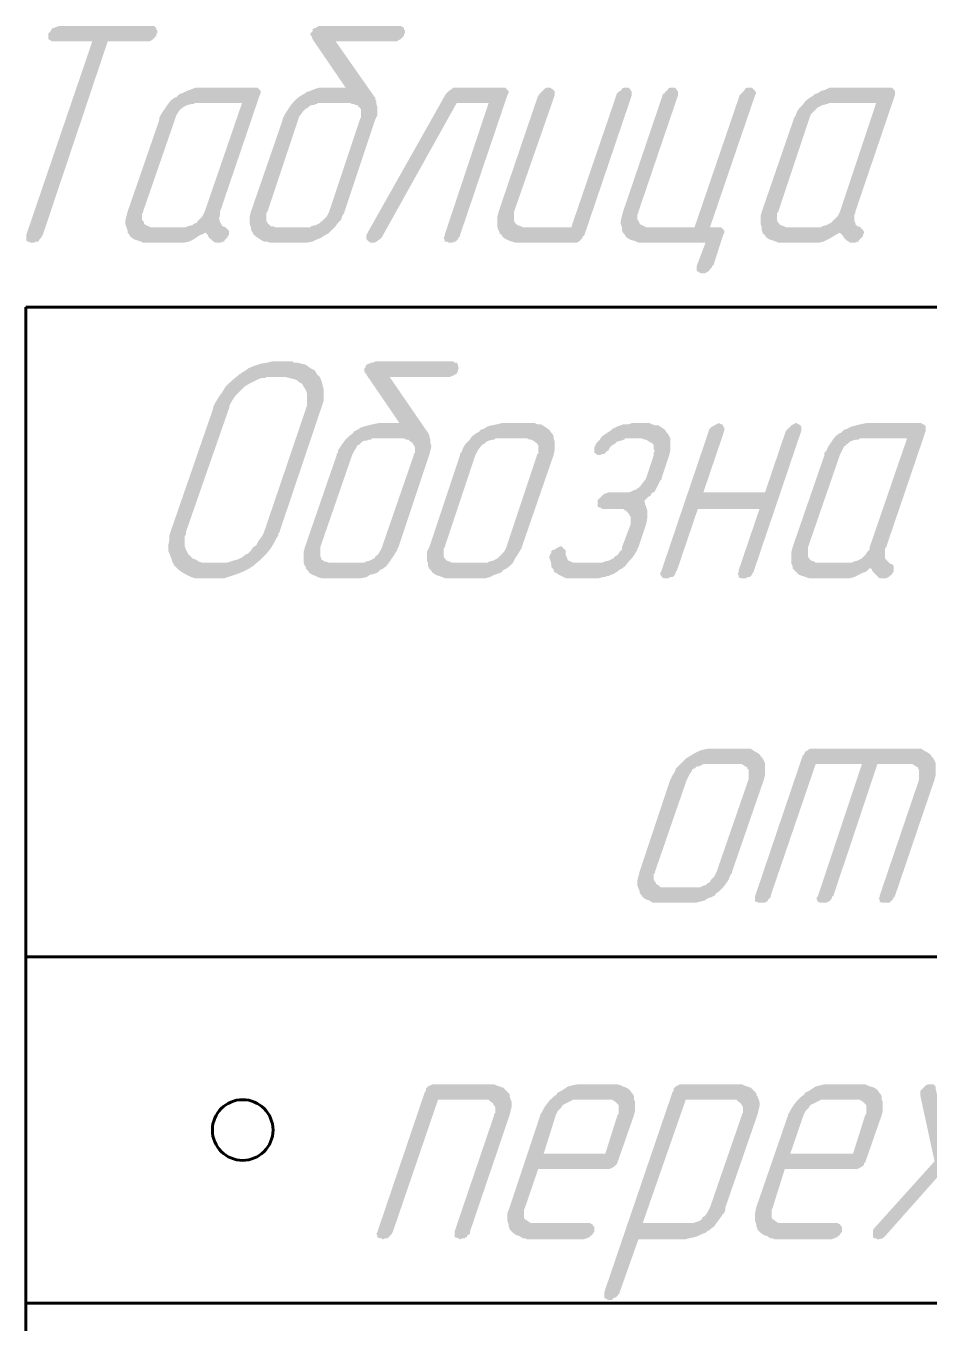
# Paper-space layout 'Layout1' of a CAD drawing. Extents: x -1 to 840, y -1 to 593.
# Drawn here: x 109.29 to 130.13, y 208.54 to 238.49 of the extents above; entities that cross this region are included whole.
import ezdxf

# ---------------------------------------------------------------- set-up
doc = ezdxf.new("R2010")
doc.units = 0
doc.header["$MEASUREMENT"] = 0
doc.layers.add('PDF _Геометрия', color=7, linetype='CONTINUOUS')
doc.layers.add('PDF _Сплошная заливка', color=7, linetype='CONTINUOUS')

psp = doc.layouts.get("Layout1")

# ---------------------------------------------------------------- hatches: boundary and pattern name
at = {"layer": 'PDF _Сплошная заливка', "transparency": 33554559}
for points in [[(112.244, 238.488), (112.27, 238.462), (112.295, 238.437), (112.295, 238.412), (112.32, 238.386), (112.32, 238.361), (112.32, 238.31), (112.295, 238.31), (112.295, 238.259), (112.27, 238.234), (112.219, 238.183), (112.219, 238.183), (112.193, 238.158), (112.143, 238.132), (112.066, 238.132), (111.177, 238.132), (109.678, 233.662), (109.653, 233.636), (109.653, 233.611), (109.602, 233.56), (109.577, 233.509), (109.551, 233.509), (109.526, 233.509), (109.475, 233.484), (109.424, 233.484), (109.424, 233.484), (109.399, 233.484), (109.348, 233.509), (109.323, 233.509), (109.297, 233.535), (109.297, 233.56), (109.297, 233.586), (109.297, 233.636), (109.297, 233.662), (110.821, 238.132), (109.907, 238.132), (109.881, 238.132), (109.856, 238.158), (109.805, 238.183), (109.805, 238.183), (109.805, 238.208), (109.805, 238.259), (109.805, 238.31), (109.805, 238.31), (109.831, 238.335), (109.856, 238.361), (109.881, 238.412), (109.907, 238.437), (109.932, 238.437), (109.983, 238.462), (110.059, 238.488), (112.219, 238.488)], [(120.348, 237.065), (120.374, 237.04), (120.399, 237.015), (120.425, 236.989), (120.425, 236.938), (120.399, 236.888), (119.307, 233.662), (119.307, 233.636), (119.281, 233.611), (119.256, 233.56), (119.205, 233.509), (119.205, 233.509), (119.18, 233.509), (119.129, 233.484), (119.078, 233.484), (119.053, 233.484), (119.053, 233.484), (119.002, 233.509), (118.951, 233.509), (118.951, 233.535), (118.951, 233.56), (118.926, 233.586), (118.951, 233.636), (118.951, 233.662), (119.967, 236.71), (119.23, 236.71), (117.503, 233.611), (117.503, 233.611), (117.478, 233.586), (117.452, 233.56), (117.376, 233.509), (117.325, 233.484), (117.274, 233.484), (117.274, 233.484), (117.249, 233.484), (117.198, 233.509), (117.173, 233.535), (117.173, 233.535), (117.147, 233.56), (117.147, 233.611), (117.147, 233.662), (117.173, 233.713), (118.976, 236.913), (119.002, 236.938), (119.002, 236.938), (119.053, 236.989), (119.129, 237.04), (119.154, 237.065), (119.205, 237.065), (120.323, 237.065)], [(123.194, 237.065), (123.219, 237.04), (123.244, 237.015), (123.244, 236.989), (123.27, 236.989), (123.27, 236.938), (123.27, 236.888), (122.177, 233.662), (122.177, 233.662), (122.152, 233.636), (122.127, 233.611), (122.127, 233.586), (122.076, 233.535), (122.05, 233.509), (122, 233.484), (121.923, 233.484), (120.628, 233.484), (120.577, 233.484), (120.501, 233.509), (120.425, 233.535), (120.374, 233.56), (120.297, 233.611), (120.247, 233.687), (120.221, 233.687), (120.221, 233.713), (120.196, 233.763), (120.17, 233.84), (120.17, 233.916), (120.17, 233.992), (120.17, 234.094), (120.196, 234.195), (121.11, 236.888), (121.136, 236.888), (121.136, 236.913), (121.161, 236.938), (121.212, 236.989), (121.212, 236.989), (121.263, 237.04), (121.314, 237.065), (121.364, 237.065), (121.364, 237.065), (121.39, 237.065), (121.415, 237.04), (121.466, 237.015), (121.466, 236.989), (121.491, 236.989), (121.491, 236.938), (121.491, 236.888), (120.552, 234.195), (120.552, 234.195), (120.552, 234.17), (120.552, 234.144), (120.552, 234.119), (120.552, 234.017), (120.552, 233.992), (120.577, 233.941), (120.577, 233.941), (120.602, 233.916), (120.628, 233.89), (120.704, 233.865), (120.755, 233.84), (120.806, 233.84), (121.873, 233.84), (122.914, 236.888), (122.914, 236.888), (122.914, 236.913), (122.94, 236.938), (122.99, 236.989), (123.016, 236.989), (123.041, 237.04), (123.092, 237.065), (123.143, 237.065), (123.143, 237.065)], [(126.039, 237.065), (126.064, 237.04), (126.09, 237.015), (126.115, 236.989), (126.115, 236.989), (126.141, 236.938), (126.115, 236.888), (125.074, 233.84), (125.302, 233.84), (125.328, 233.84), (125.353, 233.814), (125.378, 233.789), (125.404, 233.763), (125.404, 233.713), (125.378, 233.662), (125.15, 232.951), (125.124, 232.951), (125.124, 232.925), (125.074, 232.874), (125.048, 232.824), (125.023, 232.824), (124.997, 232.798), (124.947, 232.773), (124.896, 232.773), (124.896, 232.773), (124.87, 232.773), (124.82, 232.798), (124.794, 232.824), (124.769, 232.824), (124.769, 232.849), (124.769, 232.9), (124.769, 232.951), (124.972, 233.484), (123.473, 233.484), (123.422, 233.484), (123.371, 233.509), (123.295, 233.535), (123.219, 233.56), (123.143, 233.611), (123.092, 233.687), (123.092, 233.687), (123.067, 233.713), (123.041, 233.763), (123.041, 233.84), (123.016, 233.916), (123.016, 233.992), (123.041, 234.094), (123.067, 234.195), (123.981, 236.888), (123.981, 236.888), (123.981, 236.913), (124.032, 236.938), (124.057, 236.989), (124.083, 236.989), (124.108, 237.04), (124.159, 237.065), (124.21, 237.065), (124.235, 237.065), (124.261, 237.065), (124.286, 237.04), (124.311, 237.015), (124.311, 236.989), (124.337, 236.989), (124.337, 236.938), (124.337, 236.888), (123.422, 234.195), (123.422, 234.195), (123.422, 234.17), (123.397, 234.144), (123.397, 234.119), (123.397, 234.017), (123.422, 233.992), (123.448, 233.941), (123.448, 233.941), (123.448, 233.916), (123.499, 233.89), (123.549, 233.865), (123.6, 233.84), (123.651, 233.84), (124.718, 233.84), (125.759, 236.888), (125.759, 236.888), (125.785, 236.913), (125.81, 236.938), (125.861, 236.989), (125.861, 236.989), (125.886, 237.04), (125.937, 237.065), (126.014, 237.065), (126.014, 237.065)], [(123.727, 229.293), (123.803, 229.268), (123.88, 229.268), (123.956, 229.217), (124.032, 229.166), (124.083, 229.09), (124.083, 229.09), (124.108, 229.064), (124.134, 229.014), (124.159, 228.963), (124.159, 228.887), (124.159, 228.785), (124.159, 228.683), (124.134, 228.582), (123.956, 228.048), (123.956, 228.048), (123.956, 228.023), (123.93, 227.998), (123.905, 227.947), (123.854, 227.845), (123.803, 227.744), (123.803, 227.744), (123.778, 227.718), (123.752, 227.718), (123.727, 227.693), (123.702, 227.642), (123.651, 227.617), (123.6, 227.566), (123.549, 227.515), (123.549, 227.515), (123.575, 227.49), (123.575, 227.439), (123.6, 227.388), (123.625, 227.312), (123.625, 227.21), (123.625, 227.109), (123.6, 226.982), (123.422, 226.448), (123.397, 226.423), (123.397, 226.397), (123.371, 226.347), (123.321, 226.27), (123.27, 226.194), (123.194, 226.118), (123.117, 226.016), (123.016, 225.94), (123.016, 225.94), (122.99, 225.94), (122.965, 225.915), (122.94, 225.889), (122.889, 225.864), (122.863, 225.839), (122.787, 225.813), (122.736, 225.788), (122.711, 225.788), (122.686, 225.788), (122.66, 225.762), (122.609, 225.762), (122.508, 225.737), (122.406, 225.737), (121.847, 225.737), (121.796, 225.737), (121.746, 225.737), (121.695, 225.762), (121.644, 225.788), (121.593, 225.813), (121.517, 225.864), (121.517, 225.864), (121.491, 225.864), (121.466, 225.915), (121.466, 225.94), (121.415, 225.991), (121.415, 226.067), (121.39, 226.143), (121.364, 226.22), (121.39, 226.296), (121.39, 226.296), (121.415, 226.321), (121.415, 226.372), (121.466, 226.397), (121.491, 226.397), (121.517, 226.423), (121.568, 226.448), (121.618, 226.474), (121.644, 226.474), (121.669, 226.448), (121.695, 226.423), (121.72, 226.397), (121.746, 226.372), (121.746, 226.347), (121.746, 226.321), (121.746, 226.321), (121.746, 226.27), (121.771, 226.22), (121.796, 226.143), (121.822, 226.143), (121.873, 226.118), (121.923, 226.093), (122, 226.093), (122.558, 226.093), (122.584, 226.093), (122.635, 226.118), (122.736, 226.143), (122.787, 226.169), (122.838, 226.194), (122.863, 226.194), (122.863, 226.22), (122.889, 226.245), (122.94, 226.27), (122.99, 226.347), (123.041, 226.397), (123.041, 226.448), (123.244, 226.982), (123.244, 226.982), (123.244, 227.007), (123.244, 227.032), (123.244, 227.058), (123.244, 227.109), (123.244, 227.159), (123.219, 227.185), (123.194, 227.236), (123.194, 227.236), (123.194, 227.236), (123.143, 227.286), (123.067, 227.337), (123.016, 227.337), (122.965, 227.337), (122.584, 227.337), (122.558, 227.363), (122.533, 227.363), (122.482, 227.388), (122.482, 227.388), (122.482, 227.439), (122.482, 227.464), (122.482, 227.515), (122.482, 227.54), (122.508, 227.566), (122.533, 227.591), (122.584, 227.642), (122.584, 227.642), (122.609, 227.667), (122.66, 227.693), (122.736, 227.718), (123.117, 227.718), (123.143, 227.718), (123.194, 227.718), (123.27, 227.744), (123.321, 227.769), (123.397, 227.794), (123.397, 227.82), (123.422, 227.82), (123.448, 227.845), (123.473, 227.871), (123.549, 227.972), (123.575, 227.998), (123.6, 228.048), (123.778, 228.582), (123.778, 228.607), (123.778, 228.607), (123.778, 228.633), (123.803, 228.683), (123.778, 228.709), (123.778, 228.76), (123.778, 228.81), (123.752, 228.836), (123.752, 228.836), (123.727, 228.861), (123.676, 228.887), (123.6, 228.937), (123.575, 228.937), (123.499, 228.963), (123.117, 228.963), (123.092, 228.937), (123.016, 228.912), (122.914, 228.887), (122.914, 228.887), (122.914, 228.861), (122.863, 228.836), (122.787, 228.785), (122.736, 228.709), (122.736, 228.683), (122.711, 228.683), (122.686, 228.658), (122.635, 228.607), (122.609, 228.607), (122.533, 228.582), (122.508, 228.582), (122.482, 228.582), (122.457, 228.607), (122.406, 228.633), (122.406, 228.633), (122.406, 228.658), (122.406, 228.683), (122.406, 228.76), (122.431, 228.81), (122.431, 228.81), (122.457, 228.861), (122.482, 228.887), (122.533, 228.937), (122.584, 229.014), (122.66, 229.064), (122.736, 229.115), (122.813, 229.166), (122.813, 229.191), (122.838, 229.191), (122.889, 229.217), (122.94, 229.242), (123.016, 229.268), (123.092, 229.293), (123.194, 229.293), (123.27, 229.318), (123.676, 229.318)], [(127.106, 229.293), (127.131, 229.293), (127.157, 229.268), (127.182, 229.242), (127.182, 229.217), (127.182, 229.191), (127.182, 229.141), (126.09, 225.915), (126.09, 225.889), (126.064, 225.864), (126.039, 225.813), (125.988, 225.762), (125.988, 225.762), (125.937, 225.762), (125.912, 225.737), (125.861, 225.737), (125.836, 225.737), (125.81, 225.737), (125.785, 225.737), (125.734, 225.762), (125.734, 225.788), (125.734, 225.813), (125.709, 225.839), (125.734, 225.864), (125.734, 225.915), (126.217, 227.337), (124.794, 227.337), (124.311, 225.915), (124.286, 225.889), (124.286, 225.864), (124.261, 225.813), (124.21, 225.762), (124.184, 225.762), (124.159, 225.762), (124.108, 225.737), (124.057, 225.737), (124.057, 225.737), (124.032, 225.737), (124.007, 225.737), (123.956, 225.762), (123.956, 225.788), (123.93, 225.813), (123.93, 225.839), (123.93, 225.864), (123.956, 225.915), (125.048, 229.141), (125.048, 229.141), (125.048, 229.166), (125.074, 229.191), (125.124, 229.242), (125.15, 229.242), (125.175, 229.268), (125.226, 229.293), (125.277, 229.318), (125.277, 229.318), (125.328, 229.293), (125.353, 229.293), (125.378, 229.268), (125.378, 229.242), (125.404, 229.217), (125.404, 229.191), (125.404, 229.141), (124.921, 227.718), (126.344, 227.718), (126.826, 229.141), (126.826, 229.141), (126.852, 229.166), (126.877, 229.191), (126.928, 229.242), (126.928, 229.242), (126.954, 229.268), (127.004, 229.293), (127.055, 229.318), (127.081, 229.318)], [(129.875, 221.8), (129.951, 221.8), (130.027, 221.749), (130.078, 221.724), (130.154, 221.673), (130.205, 221.597), (130.231, 221.597), (130.231, 221.571), (130.256, 221.521), (130.281, 221.47), (130.281, 221.394), (130.281, 221.292), (130.281, 221.19), (130.256, 221.089), (129.341, 218.396), (129.341, 218.396), (129.316, 218.371), (129.291, 218.32), (129.24, 218.269), (129.24, 218.269), (129.215, 218.244), (129.164, 218.244), (129.113, 218.244), (129.088, 218.244), (129.088, 218.244), (129.037, 218.244), (128.986, 218.269), (128.986, 218.269), (128.986, 218.32), (128.96, 218.346), (128.986, 218.371), (128.986, 218.396), (129.9, 221.089), (129.9, 221.089), (129.9, 221.114), (129.9, 221.14), (129.9, 221.19), (129.9, 221.267), (129.9, 221.317), (129.875, 221.343), (129.875, 221.343), (129.875, 221.368), (129.824, 221.394), (129.748, 221.444), (129.723, 221.444), (129.672, 221.444), (128.935, 221.444), (127.919, 218.396), (127.893, 218.396), (127.893, 218.371), (127.868, 218.32), (127.817, 218.269), (127.792, 218.269), (127.766, 218.244), (127.716, 218.244), (127.665, 218.244), (127.665, 218.244), (127.639, 218.244), (127.614, 218.244), (127.563, 218.269), (127.563, 218.269), (127.538, 218.32), (127.538, 218.346), (127.538, 218.371), (127.563, 218.396), (128.579, 221.444), (127.512, 221.444), (126.471, 218.396), (126.471, 218.396), (126.471, 218.371), (126.42, 218.32), (126.395, 218.269), (126.369, 218.269), (126.344, 218.244), (126.293, 218.244), (126.242, 218.244), (126.242, 218.244), (126.217, 218.244), (126.191, 218.244), (126.141, 218.269), (126.115, 218.269), (126.115, 218.32), (126.115, 218.346), (126.115, 218.371), (126.115, 218.396), (127.207, 221.622), (127.207, 221.648), (127.233, 221.648), (127.258, 221.698), (127.258, 221.724), (127.309, 221.749), (127.335, 221.775), (127.385, 221.8), (127.462, 221.8), (129.824, 221.8)], [(120.094, 214.053), (120.145, 214.028), (120.221, 214.002), (120.297, 213.977), (120.348, 213.926), (120.425, 213.85), (120.425, 213.85), (120.45, 213.824), (120.45, 213.774), (120.475, 213.697), (120.501, 213.647), (120.501, 213.545), (120.475, 213.443), (120.45, 213.342), (119.535, 210.649), (119.535, 210.649), (119.535, 210.599), (119.484, 210.573), (119.459, 210.522), (119.434, 210.522), (119.408, 210.497), (119.357, 210.497), (119.307, 210.472), (119.307, 210.472), (119.281, 210.497), (119.256, 210.497), (119.205, 210.522), (119.18, 210.522), (119.18, 210.548), (119.18, 210.599), (119.18, 210.624), (119.18, 210.649), (120.094, 213.342), (120.094, 213.342), (120.094, 213.367), (120.12, 213.393), (120.12, 213.418), (120.12, 213.52), (120.094, 213.57), (120.069, 213.596), (120.069, 213.596), (120.069, 213.621), (120.018, 213.647), (119.967, 213.697), (119.916, 213.697), (119.866, 213.697), (118.799, 213.697), (117.757, 210.649), (117.757, 210.649), (117.732, 210.599), (117.706, 210.573), (117.655, 210.522), (117.655, 210.522), (117.63, 210.497), (117.579, 210.497), (117.528, 210.472), (117.503, 210.472), (117.503, 210.497), (117.452, 210.497), (117.401, 210.522), (117.401, 210.522), (117.401, 210.548), (117.376, 210.599), (117.401, 210.624), (117.401, 210.649), (118.494, 213.875), (118.494, 213.875), (118.519, 213.901), (118.519, 213.951), (118.544, 213.977), (118.57, 214.002), (118.621, 214.028), (118.672, 214.053), (118.722, 214.053), (120.043, 214.053)], [(131.984, 214.053), (132.034, 214.028), (132.06, 214.002), (132.06, 214.002), (132.085, 213.977), (132.085, 213.926), (132.085, 213.875), (132.085, 213.875), (132.06, 213.85), (132.06, 213.824), (132.009, 213.799), (130.663, 212.275), (130.993, 210.751), (130.993, 210.751), (130.993, 210.726), (130.993, 210.675), (130.967, 210.649), (130.967, 210.649), (130.942, 210.599), (130.917, 210.573), (130.866, 210.522), (130.866, 210.522), (130.84, 210.497), (130.79, 210.497), (130.739, 210.472), (130.713, 210.472), (130.663, 210.497), (130.637, 210.522), (130.612, 210.548), (130.612, 210.573), (130.332, 211.919), (129.138, 210.573), (129.062, 210.497), (128.96, 210.472), (128.935, 210.472), (128.91, 210.497), (128.859, 210.497), (128.833, 210.522), (128.833, 210.548), (128.833, 210.573), (128.833, 210.599), (128.833, 210.649), (128.833, 210.675), (128.833, 210.675), (128.859, 210.726), (128.884, 210.751), (130.256, 212.275), (129.926, 213.799), (129.926, 213.875), (129.926, 213.901), (129.951, 213.926), (129.977, 213.951), (130.027, 214.002), (130.027, 214.002), (130.053, 214.028), (130.104, 214.053), (130.18, 214.053), (130.18, 214.053), (130.231, 214.053), (130.256, 214.028), (130.281, 214.002), (130.281, 213.951), (130.586, 212.631), (131.755, 213.951), (131.857, 214.028), (131.958, 214.053), (131.958, 214.053)]]:
    psp.add_hatch(color=256, dxfattribs=at).paths.add_polyline_path(points)
h = psp.add_hatch(color=256, dxfattribs=at)
h.paths.add_polyline_path([(116.766, 236.71), (116.029, 236.71), (116.004, 236.684), (115.979, 236.684), (115.928, 236.659), (115.877, 236.659), (115.826, 236.634), (115.775, 236.583), (115.75, 236.583), (115.75, 236.583), (115.725, 236.557), (115.699, 236.532), (115.623, 236.43), (115.598, 236.405), (115.572, 236.329), (114.861, 234.195), (114.861, 234.195), (114.835, 234.17), (114.835, 234.144), (114.835, 234.119), (114.835, 234.017), (114.835, 233.992), (114.861, 233.941), (114.861, 233.941), (114.886, 233.916), (114.912, 233.89), (114.937, 233.865), (114.988, 233.865), (115.039, 233.84), (115.089, 233.84), (115.826, 233.84), (115.852, 233.84), (115.877, 233.865), (115.979, 233.89), (116.029, 233.916), (116.08, 233.941), (116.08, 233.967), (116.106, 233.967), (116.131, 233.992), (116.157, 234.017), (116.233, 234.094), (116.258, 234.144), (116.284, 234.195), (116.995, 236.329), (116.995, 236.354), (117.02, 236.354), (117.02, 236.405), (117.02, 236.43), (117.02, 236.507), (117.02, 236.557), (116.995, 236.608), (116.995, 236.608), (116.969, 236.608), (116.944, 236.659), (116.893, 236.659), (116.868, 236.684), (116.817, 236.684)], flags=0)
h.paths.add_polyline_path([(117.935, 238.488), (117.986, 238.462), (118.011, 238.437), (118.011, 238.412), (118.036, 238.386), (118.036, 238.361), (118.036, 238.31), (118.011, 238.31), (118.011, 238.259), (117.986, 238.234), (117.935, 238.183), (117.935, 238.183), (117.884, 238.158), (117.859, 238.132), (117.782, 238.132), (116.436, 238.132), (117.325, 236.862), (117.325, 236.837), (117.325, 236.837), (117.351, 236.837), (117.351, 236.786), (117.376, 236.761), (117.376, 236.684), (117.401, 236.608), (117.401, 236.532), (117.401, 236.43), (117.351, 236.329), (116.639, 234.195), (116.639, 234.17), (116.614, 234.144), (116.588, 234.094), (116.563, 234.017), (116.487, 233.941), (116.436, 233.865), (116.36, 233.789), (116.258, 233.687), (116.233, 233.687), (116.207, 233.662), (116.157, 233.636), (116.08, 233.586), (116.004, 233.56), (115.902, 233.509), (115.775, 233.484), (115.674, 233.484), (114.912, 233.484), (114.861, 233.509), (114.785, 233.509), (114.734, 233.535), (114.658, 233.586), (114.581, 233.636), (114.531, 233.687), (114.531, 233.713), (114.505, 233.738), (114.48, 233.789), (114.48, 233.84), (114.454, 233.916), (114.454, 233.992), (114.454, 234.094), (114.48, 234.195), (115.217, 236.329), (115.217, 236.354), (115.242, 236.405), (115.267, 236.456), (115.318, 236.532), (115.369, 236.608), (115.42, 236.684), (115.496, 236.761), (115.598, 236.862), (115.623, 236.862), (115.648, 236.888), (115.699, 236.913), (115.775, 236.964), (115.852, 236.989), (115.979, 237.04), (116.08, 237.065), (116.182, 237.065), (116.665, 237.065), (115.902, 238.183), (115.877, 238.259), (115.877, 238.259), (115.852, 238.285), (115.852, 238.31), (115.877, 238.335), (115.877, 238.335), (115.902, 238.361), (115.902, 238.412), (115.953, 238.437), (115.979, 238.437), (116.004, 238.462), (116.055, 238.488), (116.131, 238.488)], flags=0)
h = psp.add_hatch(color=256, dxfattribs=at)
h.paths.add_polyline_path([(114.277, 236.71), (113.184, 236.71), (113.159, 236.684), (113.108, 236.684), (113.006, 236.659), (112.955, 236.634), (112.905, 236.608), (112.905, 236.583), (112.879, 236.583), (112.854, 236.557), (112.828, 236.532), (112.778, 236.456), (112.752, 236.405), (112.727, 236.329), (111.99, 234.195), (111.99, 234.195), (111.99, 234.17), (111.965, 234.144), (111.965, 234.119), (111.965, 234.017), (111.99, 233.992), (112.015, 233.941), (112.015, 233.941), (112.015, 233.916), (112.066, 233.89), (112.117, 233.865), (112.168, 233.84), (112.219, 233.84), (112.955, 233.84), (112.981, 233.84), (113.032, 233.865), (113.133, 233.89), (113.159, 233.916), (113.21, 233.941), (113.235, 233.941), (113.235, 233.967), (113.26, 233.992), (113.286, 234.017), (113.362, 234.094), (113.387, 234.144), (113.413, 234.195)], flags=0)
h.paths.add_polyline_path([(114.632, 237.065), (114.658, 237.04), (114.683, 237.015), (114.708, 236.989), (114.708, 236.938), (114.683, 236.888), (113.768, 234.195), (113.768, 234.195), (113.768, 234.17), (113.768, 234.17), (113.768, 234.119), (113.743, 234.043), (113.768, 233.967), (113.768, 233.967), (113.794, 233.916), (113.819, 233.865), (113.895, 233.84), (113.895, 233.84), (113.921, 233.814), (113.946, 233.789), (113.972, 233.763), (113.972, 233.738), (113.972, 233.713), (113.972, 233.662), (113.946, 233.636), (113.946, 233.611), (113.921, 233.586), (113.87, 233.535), (113.87, 233.509), (113.819, 233.509), (113.794, 233.484), (113.743, 233.484), (113.667, 233.484), (113.667, 233.484), (113.616, 233.509), (113.591, 233.535), (113.54, 233.586), (113.514, 233.586), (113.514, 233.611), (113.489, 233.636), (113.489, 233.662), (113.464, 233.687), (113.438, 233.713), (113.413, 233.713), (113.387, 233.687), (113.311, 233.662), (113.235, 233.611), (113.159, 233.56), (113.057, 233.509), (112.93, 233.484), (112.828, 233.484), (112.041, 233.484), (111.99, 233.484), (111.939, 233.509), (111.863, 233.535), (111.787, 233.56), (111.711, 233.611), (111.66, 233.687), (111.66, 233.687), (111.634, 233.713), (111.634, 233.763), (111.609, 233.84), (111.584, 233.916), (111.584, 233.992), (111.609, 234.094), (111.634, 234.195), (112.371, 236.329), (112.371, 236.354), (112.371, 236.38), (112.397, 236.43), (112.447, 236.507), (112.498, 236.583), (112.549, 236.659), (112.625, 236.761), (112.727, 236.837), (112.752, 236.837), (112.778, 236.862), (112.828, 236.913), (112.905, 236.938), (113.006, 236.989), (113.083, 237.015), (113.21, 237.065), (113.311, 237.065), (114.607, 237.065)], flags=0)
h = psp.add_hatch(color=256, dxfattribs=at)
h.paths.add_polyline_path([(128.91, 236.71), (127.817, 236.71), (127.792, 236.684), (127.766, 236.684), (127.665, 236.659), (127.614, 236.634), (127.563, 236.608), (127.538, 236.583), (127.538, 236.583), (127.512, 236.557), (127.487, 236.532), (127.411, 236.456), (127.385, 236.405), (127.36, 236.329), (126.649, 234.195), (126.649, 234.195), (126.623, 234.17), (126.623, 234.144), (126.623, 234.119), (126.623, 234.017), (126.623, 233.992), (126.649, 233.941), (126.649, 233.941), (126.674, 233.916), (126.699, 233.89), (126.776, 233.865), (126.826, 233.84), (126.877, 233.84), (127.614, 233.84), (127.639, 233.84), (127.665, 233.865), (127.766, 233.89), (127.817, 233.916), (127.868, 233.941), (127.868, 233.941), (127.893, 233.967), (127.919, 233.992), (127.944, 234.017), (128.02, 234.094), (128.046, 234.144), (128.071, 234.195)], flags=0)
h.paths.add_polyline_path([(129.265, 237.065), (129.291, 237.04), (129.316, 237.015), (129.341, 236.989), (129.341, 236.938), (129.341, 236.888), (128.427, 234.195), (128.427, 234.195), (128.427, 234.17), (128.427, 234.17), (128.402, 234.119), (128.402, 234.043), (128.402, 233.967), (128.427, 233.967), (128.427, 233.916), (128.478, 233.865), (128.554, 233.84), (128.554, 233.84), (128.554, 233.814), (128.605, 233.789), (128.605, 233.763), (128.63, 233.738), (128.63, 233.713), (128.605, 233.662), (128.605, 233.636), (128.579, 233.611), (128.554, 233.586), (128.503, 233.535), (128.503, 233.509), (128.478, 233.509), (128.427, 233.484), (128.376, 233.484), (128.325, 233.484), (128.3, 233.484), (128.275, 233.509), (128.224, 233.535), (128.173, 233.586), (128.173, 233.586), (128.148, 233.611), (128.148, 233.636), (128.122, 233.662), (128.097, 233.687), (128.071, 233.713), (128.071, 233.713), (128.02, 233.687), (127.97, 233.662), (127.893, 233.611), (127.792, 233.56), (127.69, 233.509), (127.589, 233.484), (127.462, 233.484), (126.699, 233.484), (126.649, 233.484), (126.598, 233.509), (126.522, 233.535), (126.445, 233.56), (126.369, 233.611), (126.318, 233.687), (126.293, 233.687), (126.293, 233.713), (126.268, 233.763), (126.268, 233.84), (126.242, 233.916), (126.242, 233.992), (126.242, 234.094), (126.268, 234.195), (127.004, 236.329), (127.004, 236.354), (127.03, 236.38), (127.055, 236.43), (127.081, 236.507), (127.131, 236.583), (127.207, 236.659), (127.284, 236.761), (127.385, 236.837), (127.385, 236.837), (127.436, 236.862), (127.487, 236.913), (127.563, 236.938), (127.639, 236.989), (127.741, 237.015), (127.843, 237.065), (127.97, 237.065), (129.24, 237.065)], flags=0)
h = psp.add_hatch(color=256, dxfattribs=at)
h.paths.add_polyline_path([(115.267, 230.385), (114.861, 230.385), (114.81, 230.36), (114.734, 230.36), (114.658, 230.334), (114.556, 230.284), (114.454, 230.233), (114.327, 230.157), (114.327, 230.157), (114.302, 230.131), (114.251, 230.08), (114.2, 230.03), (114.124, 229.953), (114.073, 229.877), (113.997, 229.75), (113.972, 229.649), (112.981, 226.804), (112.981, 226.778), (112.981, 226.753), (112.955, 226.702), (112.955, 226.626), (112.955, 226.55), (112.955, 226.474), (112.981, 226.397), (113.032, 226.296), (113.032, 226.296), (113.057, 226.27), (113.083, 226.245), (113.133, 226.194), (113.21, 226.169), (113.286, 226.118), (113.362, 226.093), (113.464, 226.093), (113.87, 226.093), (113.921, 226.093), (113.997, 226.118), (114.073, 226.143), (114.175, 226.169), (114.277, 226.22), (114.378, 226.296), (114.404, 226.296), (114.429, 226.321), (114.48, 226.372), (114.531, 226.448), (114.607, 226.499), (114.658, 226.601), (114.734, 226.702), (114.785, 226.804), (115.75, 229.649), (115.75, 229.674), (115.775, 229.699), (115.775, 229.75), (115.775, 229.826), (115.775, 229.903), (115.775, 230.004), (115.75, 230.08), (115.699, 230.157), (115.699, 230.157), (115.674, 230.207), (115.648, 230.233), (115.598, 230.258), (115.547, 230.309), (115.471, 230.334), (115.369, 230.36)], flags=0)
h.paths.add_polyline_path([(115.471, 230.715), (115.547, 230.715), (115.648, 230.69), (115.75, 230.665), (115.852, 230.588), (115.953, 230.538), (116.029, 230.411), (116.055, 230.411), (116.08, 230.36), (116.106, 230.309), (116.131, 230.207), (116.157, 230.106), (116.157, 229.979), (116.157, 229.826), (116.131, 229.75), (116.106, 229.674), (115.14, 226.804), (115.14, 226.778), (115.115, 226.778), (115.115, 226.753), (115.115, 226.728), (115.064, 226.651), (115.013, 226.55), (114.937, 226.423), (114.835, 226.296), (114.708, 226.169), (114.556, 226.042), (114.556, 226.042), (114.556, 226.042), (114.531, 226.016), (114.48, 225.991), (114.454, 225.966), (114.404, 225.94), (114.302, 225.889), (114.175, 225.839), (114.023, 225.788), (113.87, 225.737), (113.692, 225.737), (113.286, 225.737), (113.26, 225.737), (113.184, 225.737), (113.108, 225.762), (113.006, 225.813), (112.905, 225.864), (112.803, 225.94), (112.701, 226.042), (112.701, 226.067), (112.676, 226.093), (112.651, 226.169), (112.625, 226.245), (112.574, 226.372), (112.574, 226.499), (112.6, 226.626), (112.6, 226.728), (112.625, 226.804), (113.616, 229.674), (113.616, 229.674), (113.616, 229.674), (113.616, 229.699), (113.641, 229.75), (113.667, 229.801), (113.743, 229.928), (113.819, 230.03), (113.895, 230.157), (114.023, 230.284), (114.175, 230.411), (114.175, 230.411), (114.2, 230.436), (114.2, 230.436), (114.251, 230.461), (114.277, 230.487), (114.327, 230.512), (114.429, 230.588), (114.556, 230.639), (114.708, 230.69), (114.861, 230.715), (114.962, 230.741), (115.445, 230.741)], flags=0)
h = psp.add_hatch(color=256, dxfattribs=at)
h.paths.add_polyline_path([(118.011, 228.963), (117.274, 228.963), (117.249, 228.937), (117.198, 228.937), (117.147, 228.912), (117.096, 228.912), (117.046, 228.887), (116.995, 228.836), (116.995, 228.836), (116.969, 228.81), (116.944, 228.81), (116.919, 228.76), (116.868, 228.683), (116.842, 228.633), (116.817, 228.582), (116.08, 226.448), (116.08, 226.448), (116.08, 226.423), (116.08, 226.397), (116.08, 226.347), (116.08, 226.27), (116.08, 226.245), (116.106, 226.194), (116.106, 226.194), (116.106, 226.169), (116.157, 226.143), (116.182, 226.118), (116.233, 226.118), (116.284, 226.093), (116.334, 226.093), (117.046, 226.093), (117.096, 226.093), (117.122, 226.118), (117.223, 226.143), (117.274, 226.169), (117.325, 226.194), (117.325, 226.194), (117.351, 226.22), (117.351, 226.245), (117.401, 226.27), (117.452, 226.347), (117.478, 226.397), (117.503, 226.448), (118.24, 228.582), (118.24, 228.607), (118.24, 228.607), (118.265, 228.633), (118.265, 228.683), (118.265, 228.76), (118.24, 228.81), (118.214, 228.836), (118.214, 228.861), (118.214, 228.861), (118.163, 228.887), (118.138, 228.912), (118.113, 228.937), (118.062, 228.937)], flags=0)
h.paths.add_polyline_path([(119.18, 230.715), (119.23, 230.715), (119.256, 230.665), (119.256, 230.665), (119.256, 230.639), (119.281, 230.588), (119.256, 230.563), (119.256, 230.538), (119.256, 230.512), (119.23, 230.461), (119.18, 230.436), (119.154, 230.411), (119.129, 230.411), (119.078, 230.385), (119.027, 230.385), (117.681, 230.385), (118.57, 229.09), (118.57, 229.09), (118.57, 229.09), (118.57, 229.09), (118.595, 229.039), (118.595, 229.014), (118.621, 228.937), (118.621, 228.861), (118.646, 228.785), (118.621, 228.683), (118.595, 228.582), (117.884, 226.448), (117.859, 226.423), (117.859, 226.397), (117.833, 226.347), (117.782, 226.27), (117.732, 226.194), (117.681, 226.118), (117.605, 226.016), (117.503, 225.94), (117.478, 225.94), (117.452, 225.915), (117.401, 225.864), (117.325, 225.839), (117.223, 225.813), (117.147, 225.762), (117.02, 225.737), (116.919, 225.737), (116.157, 225.737), (116.106, 225.737), (116.029, 225.762), (115.979, 225.788), (115.902, 225.813), (115.826, 225.864), (115.775, 225.94), (115.75, 225.94), (115.75, 225.991), (115.725, 226.016), (115.699, 226.093), (115.699, 226.169), (115.699, 226.245), (115.699, 226.347), (115.725, 226.448), (116.461, 228.582), (116.461, 228.607), (116.487, 228.633), (116.487, 228.683), (116.538, 228.76), (116.588, 228.836), (116.665, 228.937), (116.741, 229.014), (116.842, 229.09), (116.842, 229.115), (116.893, 229.141), (116.944, 229.166), (117.02, 229.217), (117.096, 229.242), (117.198, 229.268), (117.3, 229.293), (117.427, 229.318), (117.909, 229.318), (117.147, 230.436), (117.096, 230.512), (117.096, 230.512), (117.096, 230.538), (117.096, 230.563), (117.096, 230.588), (117.122, 230.588), (117.122, 230.614), (117.147, 230.665), (117.198, 230.69), (117.223, 230.69), (117.249, 230.715), (117.3, 230.715), (117.351, 230.741), (119.154, 230.741)], flags=0)
h = psp.add_hatch(color=256, dxfattribs=at)
h.paths.add_polyline_path([(120.856, 228.963), (120.12, 228.963), (120.094, 228.937), (120.069, 228.937), (119.967, 228.912), (119.916, 228.887), (119.866, 228.836), (119.84, 228.836), (119.84, 228.836), (119.815, 228.81), (119.789, 228.785), (119.713, 228.683), (119.688, 228.633), (119.662, 228.582), (118.951, 226.448), (118.951, 226.448), (118.926, 226.423), (118.926, 226.397), (118.926, 226.347), (118.926, 226.27), (118.926, 226.245), (118.951, 226.194), (118.951, 226.194), (118.976, 226.169), (119.002, 226.143), (119.078, 226.118), (119.129, 226.093), (119.18, 226.093), (119.916, 226.093), (119.942, 226.093), (119.967, 226.118), (120.069, 226.143), (120.12, 226.169), (120.17, 226.194), (120.17, 226.194), (120.196, 226.22), (120.221, 226.245), (120.247, 226.27), (120.323, 226.347), (120.348, 226.397), (120.374, 226.448), (121.085, 228.582), (121.085, 228.607), (121.11, 228.607), (121.11, 228.633), (121.11, 228.683), (121.11, 228.76), (121.11, 228.81), (121.085, 228.836), (121.085, 228.861), (121.06, 228.861), (121.034, 228.887), (120.958, 228.937), (120.907, 228.937)], flags=0)
h.paths.add_polyline_path([(121.085, 229.293), (121.161, 229.293), (121.212, 229.268), (121.288, 229.217), (121.364, 229.166), (121.415, 229.09), (121.415, 229.09), (121.441, 229.064), (121.466, 229.014), (121.466, 228.963), (121.491, 228.887), (121.491, 228.81), (121.491, 228.709), (121.466, 228.582), (120.729, 226.448), (120.729, 226.423), (120.704, 226.397), (120.678, 226.347), (120.628, 226.27), (120.577, 226.194), (120.526, 226.093), (120.45, 226.016), (120.348, 225.94), (120.323, 225.94), (120.297, 225.915), (120.247, 225.864), (120.17, 225.839), (120.094, 225.813), (119.993, 225.762), (119.891, 225.737), (119.764, 225.737), (119.002, 225.737), (118.951, 225.737), (118.9, 225.762), (118.824, 225.788), (118.748, 225.813), (118.672, 225.864), (118.621, 225.94), (118.595, 225.94), (118.595, 225.966), (118.57, 226.016), (118.57, 226.067), (118.544, 226.143), (118.544, 226.245), (118.544, 226.347), (118.595, 226.448), (119.307, 228.582), (119.307, 228.607), (119.332, 228.633), (119.357, 228.683), (119.383, 228.76), (119.434, 228.836), (119.51, 228.912), (119.586, 229.014), (119.688, 229.09), (119.688, 229.09), (119.739, 229.115), (119.789, 229.166), (119.866, 229.191), (119.942, 229.242), (120.043, 229.268), (120.17, 229.293), (120.272, 229.318), (121.034, 229.318)], flags=0)
h = psp.add_hatch(color=256, dxfattribs=at)
h.paths.add_polyline_path([(129.621, 228.963), (128.529, 228.963), (128.503, 228.937), (128.452, 228.937), (128.351, 228.912), (128.3, 228.887), (128.249, 228.836), (128.249, 228.836), (128.224, 228.836), (128.224, 228.81), (128.173, 228.785), (128.122, 228.683), (128.097, 228.633), (128.071, 228.582), (127.335, 226.448), (127.335, 226.448), (127.335, 226.423), (127.335, 226.397), (127.335, 226.347), (127.335, 226.27), (127.335, 226.245), (127.36, 226.194), (127.36, 226.194), (127.385, 226.169), (127.411, 226.143), (127.487, 226.118), (127.512, 226.093), (127.563, 226.093), (128.3, 226.093), (128.351, 226.093), (128.376, 226.118), (128.478, 226.143), (128.529, 226.169), (128.579, 226.194), (128.579, 226.194), (128.605, 226.22), (128.63, 226.245), (128.656, 226.27), (128.706, 226.347), (128.757, 226.397), (128.757, 226.448)], flags=0)
h.paths.add_polyline_path([(129.977, 229.293), (130.002, 229.293), (130.027, 229.268), (130.053, 229.242), (130.053, 229.191), (130.053, 229.141), (129.138, 226.448), (129.138, 226.448), (129.113, 226.423), (129.113, 226.397), (129.113, 226.372), (129.113, 226.296), (129.113, 226.22), (129.113, 226.194), (129.138, 226.169), (129.189, 226.118), (129.24, 226.067), (129.265, 226.067), (129.265, 226.067), (129.291, 226.042), (129.316, 226.016), (129.316, 225.991), (129.316, 225.94), (129.316, 225.915), (129.316, 225.889), (129.291, 225.864), (129.265, 225.813), (129.215, 225.788), (129.215, 225.762), (129.189, 225.762), (129.138, 225.737), (129.088, 225.737), (129.011, 225.737), (129.011, 225.737), (128.986, 225.737), (128.935, 225.788), (128.884, 225.839), (128.884, 225.839), (128.859, 225.864), (128.859, 225.864), (128.833, 225.889), (128.808, 225.94), (128.783, 225.966), (128.757, 225.966), (128.732, 225.94), (128.681, 225.889), (128.605, 225.864), (128.503, 225.813), (128.402, 225.762), (128.3, 225.737), (128.173, 225.737), (127.411, 225.737), (127.36, 225.737), (127.284, 225.762), (127.207, 225.788), (127.131, 225.813), (127.081, 225.864), (127.004, 225.94), (127.004, 225.94), (126.979, 225.966), (126.979, 226.016), (126.954, 226.067), (126.954, 226.143), (126.954, 226.245), (126.954, 226.347), (126.979, 226.448), (127.716, 228.582), (127.716, 228.607), (127.716, 228.633), (127.766, 228.683), (127.792, 228.76), (127.843, 228.836), (127.893, 228.912), (127.97, 229.014), (128.071, 229.09), (128.097, 229.09), (128.122, 229.115), (128.173, 229.166), (128.249, 229.191), (128.351, 229.242), (128.452, 229.268), (128.554, 229.293), (128.681, 229.318), (129.951, 229.318)], flags=0)
h = psp.add_hatch(color=256, dxfattribs=at)
h.paths.add_polyline_path([(125.734, 221.444), (124.997, 221.444), (124.947, 221.444), (124.921, 221.444), (124.82, 221.394), (124.769, 221.394), (124.718, 221.343), (124.718, 221.343), (124.692, 221.343), (124.667, 221.317), (124.642, 221.267), (124.591, 221.19), (124.565, 221.14), (124.54, 221.089), (123.803, 218.955), (123.803, 218.93), (123.803, 218.93), (123.778, 218.904), (123.778, 218.854), (123.778, 218.777), (123.803, 218.727), (123.829, 218.701), (123.829, 218.676), (123.829, 218.676), (123.88, 218.65), (123.93, 218.6), (123.981, 218.6), (124.032, 218.6), (124.769, 218.6), (124.794, 218.6), (124.845, 218.6), (124.947, 218.65), (124.972, 218.65), (125.023, 218.701), (125.048, 218.701), (125.048, 218.701), (125.074, 218.727), (125.099, 218.777), (125.175, 218.854), (125.201, 218.904), (125.226, 218.955), (125.963, 221.089), (125.963, 221.089), (125.963, 221.114), (125.963, 221.14), (125.963, 221.19), (125.963, 221.267), (125.963, 221.317), (125.937, 221.343), (125.937, 221.343), (125.937, 221.368), (125.886, 221.394), (125.81, 221.444), (125.785, 221.444)], flags=0)
h.paths.add_polyline_path([(125.937, 221.8), (126.014, 221.8), (126.09, 221.749), (126.141, 221.724), (126.217, 221.673), (126.268, 221.597), (126.293, 221.597), (126.293, 221.571), (126.318, 221.521), (126.344, 221.47), (126.344, 221.394), (126.344, 221.292), (126.344, 221.19), (126.318, 221.089), (125.582, 218.955), (125.582, 218.93), (125.556, 218.904), (125.531, 218.854), (125.505, 218.777), (125.455, 218.701), (125.378, 218.6), (125.302, 218.523), (125.201, 218.447), (125.201, 218.422), (125.15, 218.396), (125.099, 218.371), (125.023, 218.346), (124.947, 218.295), (124.845, 218.269), (124.743, 218.244), (124.616, 218.244), (123.854, 218.244), (123.803, 218.244), (123.752, 218.244), (123.676, 218.295), (123.6, 218.32), (123.524, 218.371), (123.473, 218.447), (123.473, 218.447), (123.448, 218.473), (123.448, 218.523), (123.422, 218.574), (123.397, 218.65), (123.397, 218.752), (123.422, 218.854), (123.448, 218.955), (124.159, 221.089), (124.184, 221.114), (124.184, 221.14), (124.21, 221.19), (124.261, 221.267), (124.286, 221.343), (124.362, 221.419), (124.438, 221.495), (124.54, 221.597), (124.565, 221.597), (124.591, 221.622), (124.642, 221.648), (124.718, 221.698), (124.82, 221.749), (124.896, 221.775), (125.023, 221.8), (125.124, 221.8), (125.886, 221.8)], flags=0)
h = psp.add_hatch(color=256, dxfattribs=at)
h.paths.add_polyline_path([(122.711, 213.697), (121.974, 213.697), (121.949, 213.697), (121.923, 213.697), (121.822, 213.647), (121.771, 213.621), (121.72, 213.596), (121.695, 213.596), (121.695, 213.57), (121.669, 213.57), (121.644, 213.52), (121.568, 213.443), (121.542, 213.393), (121.517, 213.342), (121.237, 212.453), (122.66, 212.453), (122.94, 213.342), (122.94, 213.342), (122.965, 213.367), (122.965, 213.393), (122.965, 213.418), (122.965, 213.52), (122.965, 213.57), (122.94, 213.596), (122.94, 213.596), (122.914, 213.621), (122.889, 213.647), (122.813, 213.697), (122.762, 213.697)], flags=0)
h.paths.add_polyline_path([(122.94, 214.053), (123.016, 214.028), (123.067, 214.002), (123.143, 213.977), (123.219, 213.926), (123.27, 213.85), (123.27, 213.85), (123.295, 213.824), (123.321, 213.774), (123.321, 213.697), (123.346, 213.647), (123.346, 213.545), (123.346, 213.443), (123.321, 213.342), (122.94, 212.25), (122.94, 212.25), (122.94, 212.224), (122.914, 212.199), (122.889, 212.173), (122.863, 212.148), (122.813, 212.123), (122.762, 212.097), (122.711, 212.097), (121.11, 212.097), (120.806, 211.208), (120.806, 211.183), (120.78, 211.183), (120.78, 211.132), (120.78, 211.107), (120.78, 211.03), (120.78, 210.98), (120.806, 210.929), (120.806, 210.929), (120.831, 210.929), (120.856, 210.903), (120.933, 210.853), (120.983, 210.853), (121.034, 210.853), (122.304, 210.853), (122.33, 210.827), (122.355, 210.827), (122.381, 210.776), (122.406, 210.776), (122.406, 210.751), (122.406, 210.7), (122.406, 210.675), (122.406, 210.649), (122.381, 210.624), (122.355, 210.573), (122.304, 210.548), (122.304, 210.522), (122.279, 210.522), (122.228, 210.497), (122.152, 210.472), (120.856, 210.472), (120.806, 210.497), (120.755, 210.497), (120.678, 210.548), (120.602, 210.573), (120.526, 210.624), (120.475, 210.675), (120.45, 210.7), (120.45, 210.726), (120.425, 210.776), (120.425, 210.827), (120.399, 210.903), (120.399, 211.005), (120.399, 211.081), (120.45, 211.208), (121.161, 213.342), (121.161, 213.367), (121.187, 213.393), (121.212, 213.443), (121.237, 213.494), (121.288, 213.57), (121.364, 213.672), (121.441, 213.748), (121.542, 213.824), (121.542, 213.85), (121.593, 213.875), (121.644, 213.901), (121.72, 213.951), (121.796, 214.002), (121.898, 214.028), (122.025, 214.053), (122.127, 214.053), (122.889, 214.053)], flags=0)
h = psp.add_hatch(color=256, dxfattribs=at)
h.paths.add_polyline_path([(125.582, 213.697), (124.515, 213.697), (123.524, 210.853), (124.642, 210.853), (124.667, 210.853), (124.692, 210.853), (124.769, 210.878), (124.845, 210.903), (124.896, 210.954), (124.896, 210.954), (124.896, 210.98), (124.947, 211.005), (124.972, 211.03), (125.023, 211.107), (125.048, 211.157), (125.074, 211.208), (125.81, 213.342), (125.81, 213.342), (125.81, 213.367), (125.836, 213.393), (125.836, 213.418), (125.836, 213.52), (125.81, 213.57), (125.785, 213.596), (125.785, 213.596), (125.785, 213.621), (125.734, 213.647), (125.683, 213.697), (125.632, 213.697)], flags=0)
h.paths.add_polyline_path([(125.81, 214.053), (125.861, 214.028), (125.937, 214.002), (126.014, 213.977), (126.064, 213.926), (126.141, 213.85), (126.141, 213.85), (126.141, 213.824), (126.166, 213.774), (126.191, 213.723), (126.217, 213.647), (126.217, 213.545), (126.191, 213.443), (126.166, 213.342), (125.429, 211.208), (125.429, 211.183), (125.429, 211.157), (125.404, 211.081), (125.353, 211.03), (125.302, 210.954), (125.226, 210.853), (125.175, 210.776), (125.074, 210.7), (125.048, 210.675), (125.023, 210.675), (124.972, 210.624), (124.896, 210.599), (124.794, 210.548), (124.718, 210.522), (124.591, 210.497), (124.489, 210.472), (123.422, 210.472), (122.99, 209.252), (122.99, 209.227), (122.965, 209.202), (122.94, 209.176), (122.889, 209.125), (122.863, 209.125), (122.838, 209.1), (122.813, 209.075), (122.736, 209.075), (122.736, 209.075), (122.711, 209.075), (122.686, 209.1), (122.66, 209.1), (122.635, 209.125), (122.635, 209.151), (122.635, 209.176), (122.635, 209.252), (124.21, 213.875), (124.21, 213.875), (124.235, 213.901), (124.235, 213.951), (124.261, 213.977), (124.286, 214.002), (124.337, 214.028), (124.388, 214.053), (124.438, 214.053), (125.759, 214.053)], flags=0)
h = psp.add_hatch(color=256, dxfattribs=at)
h.paths.add_polyline_path([(128.427, 213.697), (127.69, 213.697), (127.665, 213.697), (127.639, 213.697), (127.538, 213.647), (127.487, 213.621), (127.436, 213.596), (127.411, 213.596), (127.411, 213.57), (127.385, 213.57), (127.36, 213.52), (127.284, 213.443), (127.258, 213.393), (127.233, 213.342), (126.928, 212.453), (128.376, 212.453), (128.656, 213.342), (128.656, 213.342), (128.681, 213.367), (128.681, 213.393), (128.681, 213.418), (128.681, 213.52), (128.681, 213.57), (128.656, 213.596), (128.656, 213.596), (128.63, 213.621), (128.605, 213.647), (128.529, 213.697), (128.478, 213.697)], flags=0)
h.paths.add_polyline_path([(128.656, 214.053), (128.706, 214.028), (128.783, 214.002), (128.859, 213.977), (128.935, 213.926), (128.986, 213.85), (128.986, 213.85), (129.011, 213.824), (129.037, 213.774), (129.037, 213.697), (129.062, 213.647), (129.062, 213.545), (129.062, 213.443), (129.037, 213.342), (128.656, 212.25), (128.656, 212.25), (128.63, 212.224), (128.63, 212.199), (128.605, 212.173), (128.579, 212.148), (128.529, 212.123), (128.478, 212.097), (128.427, 212.097), (126.801, 212.097), (126.522, 211.208), (126.522, 211.183), (126.496, 211.183), (126.496, 211.132), (126.496, 211.107), (126.496, 211.03), (126.496, 210.98), (126.522, 210.929), (126.522, 210.929), (126.547, 210.929), (126.572, 210.903), (126.649, 210.853), (126.699, 210.853), (126.75, 210.853), (128.02, 210.853), (128.046, 210.827), (128.071, 210.827), (128.097, 210.776), (128.122, 210.776), (128.122, 210.751), (128.122, 210.7), (128.122, 210.675), (128.122, 210.649), (128.097, 210.624), (128.071, 210.573), (128.02, 210.548), (128.02, 210.522), (127.995, 210.522), (127.944, 210.497), (127.868, 210.472), (126.572, 210.472), (126.522, 210.497), (126.471, 210.497), (126.395, 210.548), (126.318, 210.573), (126.242, 210.624), (126.191, 210.675), (126.166, 210.7), (126.166, 210.726), (126.141, 210.776), (126.141, 210.827), (126.115, 210.903), (126.115, 211.005), (126.115, 211.081), (126.141, 211.208), (126.877, 213.342), (126.877, 213.367), (126.903, 213.393), (126.928, 213.443), (126.954, 213.494), (127.004, 213.57), (127.081, 213.672), (127.157, 213.748), (127.258, 213.824), (127.258, 213.85), (127.309, 213.875), (127.36, 213.901), (127.436, 213.951), (127.512, 214.002), (127.614, 214.028), (127.716, 214.053), (127.843, 214.053), (128.605, 214.053)], flags=0)

# ---------------------------------------------------------------- linework, layer by layer
at = {"layer": 'PDF _Геометрия', "lineweight": 60}
psp.add_lwpolyline([(109.29, 231.997), (109.29, 216.997), (284.916, 216.997), (284.916, 231.997)], close=True, dxfattribs=at)
psp.add_lwpolyline([(284.916, 216.997), (109.29, 216.997), (109.29, 208.997), (284.916, 208.997), (109.29, 208.997), (109.29, 200.997), (284.916, 200.997), (109.29, 200.997), (109.29, 192.997), (284.916, 192.997), (109.29, 192.997), (109.29, 184.997), (284.916, 184.997), (109.29, 184.997), (109.29, 176.997), (284.916, 176.997), (109.29, 176.997), (109.29, 168.997), (284.916, 168.997)], dxfattribs=at)
psp.add_circle((114.291, 212.997), 0.7, dxfattribs=at)

doc.saveas('drawing.dxf')
